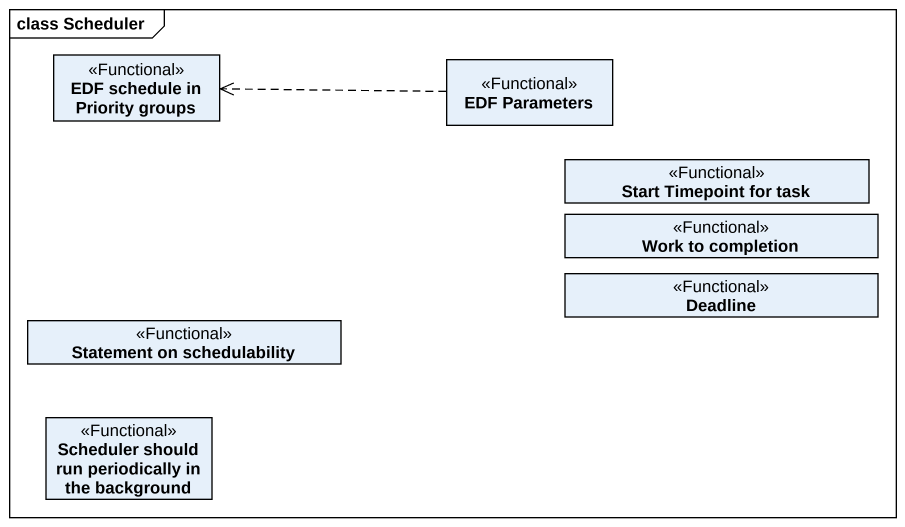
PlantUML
@startuml
mainframe class Scheduler
hide circle
hide empty members
class "EDF schedule in Priority groups" as EDF_schedule_in_Priority <<Functional>>
class "EDF Parameters" as EDF_Parameters <<Functional>>
class "Start Timepoint for task" as Start_Timepoint_for_task <<Functional>>
class "Work to completion" as Work_to_completion <<Functional>>
class Deadline <<Functional>>
class "Statement on schedulability" as Statement_on_schedulability <<Functional>>
class "Scheduler should run periodically in the background" as Scheduler_should_run <<Functional>>
EDF_Parameters .left.> EDF_schedule_in_Priority
@enduml
